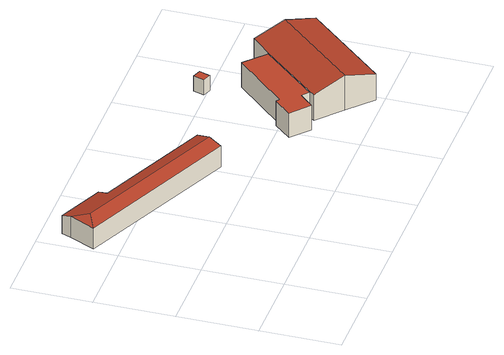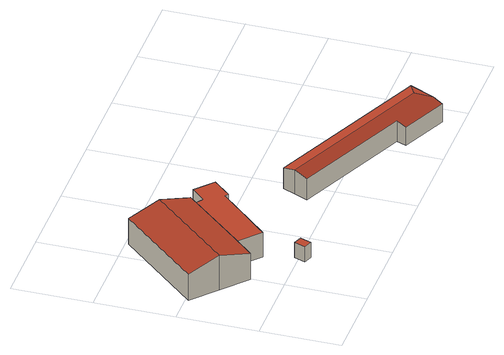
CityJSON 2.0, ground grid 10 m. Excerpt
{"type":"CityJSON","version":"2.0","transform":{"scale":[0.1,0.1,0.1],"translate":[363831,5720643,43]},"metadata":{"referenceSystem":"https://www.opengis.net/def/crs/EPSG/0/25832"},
"CityObjects":{
"building1":{"type":"Building","attributes":{"Geometrietyp2DReferenz":"3000","Gemeindeschluessel":"05513000","function":"31001_2741","roofType":"5000","measuredHeight":3.38},"address":[{"country":"Germany","locality":"Gelsenkirchen","thoroughfareNumber":"6","thoroughfareName":"Auf der Kämpe"}],"geometry":[{"type":"Solid","lod":"2","boundaries":[[[[0,1,2,3]],[[4,5,1,0]],[[6,7,5,4]],[[8,9,7,6]],[[10,11,9,8]],[[12,13,11,10]],[[14,15,13,12]],[[3,2,15,14]],[[12,10,8,6,4,0,16]],[[0,3,16]],[[3,14,12,16]],[[1,5,7,9,11,13,15,2]]]],"semantics":{"surfaces":[{"type":"WallSurface"},{"type":"RoofSurface"},{"type":"GroundSurface"}],"values":[[0,0,0,0,0,0,0,0,1,1,1,2]]}}]},
"building2":{"type":"Building","attributes":{"Gemeindeschluessel":"05513000","Geometrietyp2DReferenz":"3000","function":"31001_1010"},"address":[{"country":"Germany","locality":"Gelsenkirchen","thoroughfareNumber":"6","thoroughfareName":"Auf der Kämpe"}],"children":["building2-1","building2-2"]},
"building2-1":{"type":"BuildingPart","attributes":{"roofType":"3100","measuredHeight":4.79,"storeysAboveGround":1},"parents":["building2"],"geometry":[{"type":"MultiSurface","lod":"2","boundaries":[[[17,18,19,20]],[[21,22,18,17]],[[23,24,22,21]],[[25,26,27,28]],[[29,30,26,25]],[[31,32,30,29]],[[20,19,32,31]],[[20,31,29,17]],[[25,28,23,21,17,29]],[[18,22,24,27,26,30,32,19]],[[23,28,33,34]],[[34,33,27,24]]],"semantics":{"surfaces":[{"type":"WallSurface"},{"type":"RoofSurface"},{"type":"GroundSurface"},{"type":"ClosureSurface"}],"values":[0,0,0,0,0,0,0,1,1,2,0,3]}}]},
"building2-2":{"type":"BuildingPart","attributes":{"roofType":"1000","measuredHeight":3.42,"storeysAboveGround":1},"address":[{"country":"Germany","locality":"Gelsenkirchen","thoroughfareNumber":"6","thoroughfareName":"Auf der Kämpe"}],"parents":["building2"],"geometry":[{"type":"Solid","lod":"2","boundaries":[[[[35,36,37,38]],[[39,40,36,35]],[[33,27,40,39]],[[41,42,24,34]],[[43,44,42,41]],[[45,46,44,43]],[[38,37,46,45]],[[43,41,34,33,39,35,38,45]],[[36,40,27,24,42,44,46,37]],[[33,34,24,27]]]],"semantics":{"surfaces":[{"type":"WallSurface"},{"type":"RoofSurface"},{"type":"GroundSurface"},{"type":"ClosureSurface"}],"values":[[0,0,0,0,0,0,0,1,2,3]]}}]},
"building3":{"type":"Building","attributes":{"Geometrietyp2DReferenz":"3000","Gemeindeschluessel":"05513000","function":"31001_2724","roofType":"1000","measuredHeight":2.11},"address":[{"country":"Germany","locality":"Gelsenkirchen","thoroughfareNumber":"6","thoroughfareName":"Auf der Kämpe"}],"geometry":[{"type":"Solid","lod":"2","boundaries":[[[[47,48,49,50]],[[51,52,48,47]],[[53,54,52,51]],[[50,49,54,53]],[[51,47,50,53]],[[48,52,54,49]]]],"semantics":{"surfaces":[{"type":"WallSurface"},{"type":"RoofSurface"},{"type":"GroundSurface"}],"values":[[0,0,0,0,1,2]]}}]}
},
"vertices":[
[21,264,29],[21,264,0],[6,232,0],[6,232,29],[26,276,25],[26,276,0],[85,250,25],[85,250,0],[80,238,29],[80,238,0],[225,174,29],[225,174,0],[218,157,34],[218,157,0],[211,141,29],[211,141,0],[27,242,34],
[353,35,56],[353,35,8],[384,7,8],[384,7,44],[322,63,44],[322,63,8],[328,70,44],[328,70,8],[412,163,44],[412,163,8],[390,139,8],[390,139,44],[443,135,56],[443,135,8],[474,107,44],[474,107,8],[390,139,42],[328,70,42],
[304,99,42],[304,99,8],[300,102,8],[300,102,42],[364,163,42],[364,163,8],[319,77,42],[319,77,8],[303,60,42],[303,60,8],[280,80,42],[280,80,8],
[355,211,26],[355,211,5],[344,215,5],[344,215,26],[350,197,26],[350,197,5],[339,201,26],[339,201,5]
]}
